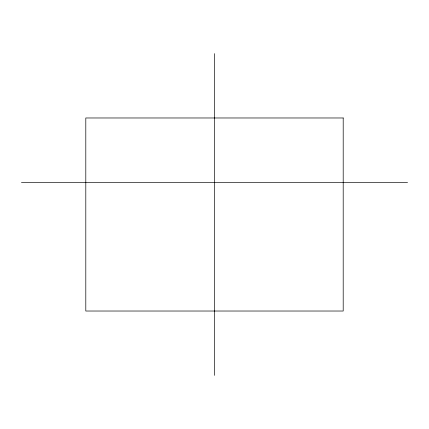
<?xml version="1.0" encoding="UTF-8"?>
<svg xmlns="http://www.w3.org/2000/svg" width="429" height="429" viewBox="0 0 429 429"><rect width="100%" height="100%" fill="white"/><g stroke="black" fill="none" stroke-linecap="round" stroke-linejoin="round"><path stroke-width="0.64" d="M21.45 182.325L407.55 182.325M214.5 53.625L214.5 375.375M343.2 117.975L85.8 117.975L85.8 311.025L343.2 311.025L343.2 117.975"/></g></svg>
